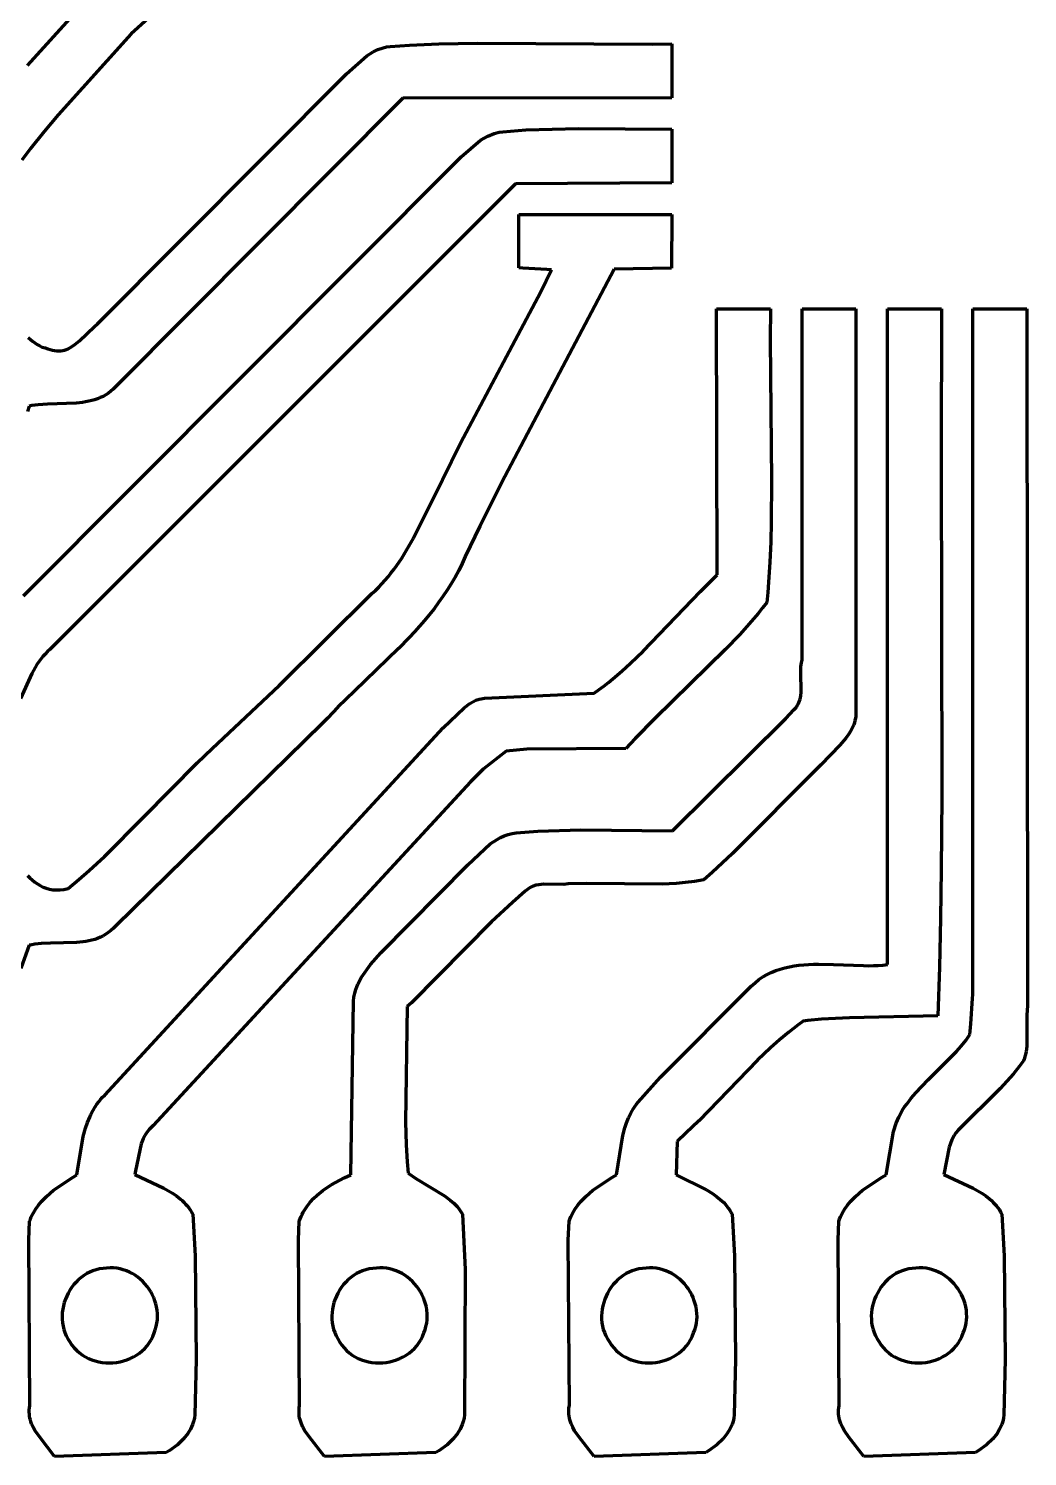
# Model space of a CAD drawing. Header units: millimetres. Extents: x 0.5 to 14.1, y 0 to 14.9.
# Drawn here: x 3.513 to 6.599, y 3.829 to 8.242 of the extents above; entities that cross this region are included whole.
import ezdxf

# ---------------------------------------------------------------- set-up
doc = ezdxf.new("R2010")
doc.units = ezdxf.units.MM
doc.layers.add('color#000000ff', color=7, linetype='CONTINUOUS', lineweight=100)

msp = doc.modelspace()

# ---------------------------------------------------------------- linework, layer by layer
at = {"layer": 'color#000000ff'}
for p, q in [((3.51, 8.1271), (3.8216, 8.4716)), ((3.8828, 8.2725), (3.8303, 8.2256)), ((3.8303, 8.2256), (3.6045, 7.975)), ((4.5584, 8.1579), (4.5775, 8.1696)), ((4.5775, 8.1696), (4.5926, 8.1768)), ((4.5926, 8.1768), (4.6084, 8.1823)), ((4.6084, 8.1823), (4.6194, 8.1849)), ((4.6194, 8.1849), (4.6307, 8.1866)), ((4.6307, 8.1866), (4.6905, 8.1903)), ((4.6905, 8.1903), (4.7804, 8.194)), ((4.7804, 8.194), (4.9002, 8.1964)), ((4.9002, 8.1964), (5.4401, 8.1936)), ((5.4401, 8.1936), (5.5, 8.1944)), ((5.5, 8.1944), (5.5, 8.0276)), ((4.4953, 8.102), (4.5584, 8.1579)), ((3.7265, 7.3289), (4.4953, 8.102)), ((4.6699, 8.0262), (3.782, 7.1342)), ((5.5, 8.0276), (4.6699, 8.0262)), ((3.6045, 7.975), (3.5613, 7.9233)), ((3.5613, 7.9233), (3.5195, 7.8705)), ((4.9096, 7.8967), (4.9324, 7.9096)), ((4.9324, 7.9096), (4.9519, 7.9174)), ((4.9519, 7.9174), (4.9673, 7.9213)), ((4.9673, 7.9213), (4.9779, 7.9229)), ((4.9779, 7.9229), (5.0498, 7.9282)), ((5.0498, 7.9282), (5.2117, 7.9325)), ((5.2117, 7.9325), (5.5, 7.9305)), ((5.5, 7.9305), (5.5, 7.7644)), ((3.5195, 7.8705), (3.4926, 7.8345)), ((4.8496, 7.845), (4.9096, 7.8967)), ((3.4979, 6.4889), (4.8496, 7.845)), ((5.017, 7.7621), (3.5793, 6.323)), ((5.5, 7.7644), (5.017, 7.7621)), ((5.0277, 7.667), (5.5, 7.6668)), ((5.028, 7.5018), (5.0277, 7.667)), ((5.5, 7.6668), (5.4999, 7.5011)), ((5.3225, 7.4982), (4.9849, 6.8576)), ((5.0398, 7.5011), (5.028, 7.5018)), ((5.114, 7.4967), (5.0398, 7.5011)), ((5.0954, 7.4281), (5.1291, 7.4958)), ((5.1291, 7.4958), (5.114, 7.4967)), ((5.4999, 7.5011), (5.3225, 7.4982)), ((4.8478, 6.9601), (5.0954, 7.4281)), ((5.6387, 7.375), (5.8055, 7.375)), ((5.6409, 6.553), (5.6387, 7.375)), ((5.8055, 7.375), (5.804, 7.2812)), ((5.9028, 7.375), (6.0694, 7.375)), ((5.903, 6.2912), (5.9028, 7.375)), ((6.0694, 7.375), (6.0691, 6.1241)), ((6.1667, 7.375), (6.3333, 7.375)), ((6.1667, 5.3487), (6.1667, 7.375)), ((6.3333, 7.375), (6.3321, 6.9231)), ((6.4306, 7.375), (6.5972, 7.375)), ((6.4307, 5.2634), (6.4306, 7.375)), ((6.5972, 7.375), (6.5991, 5.222)), ((3.7171, 7.3213), (3.7265, 7.3289)), ((3.5123, 7.2868), (3.5187, 7.2808)), ((3.6709, 7.2769), (3.7171, 7.3213)), ((3.5187, 7.2808), (3.5254, 7.2751)), ((3.5254, 7.2751), (3.5324, 7.27)), ((3.5324, 7.27), (3.5397, 7.2653)), ((3.5397, 7.2653), (3.5474, 7.2611)), ((3.5474, 7.2611), (3.5554, 7.2575)), ((3.5554, 7.2575), (3.5639, 7.2546)), ((3.5639, 7.2546), (3.5729, 7.2523)), ((3.5729, 7.2523), (3.58, 7.2497)), ((3.58, 7.2497), (3.5869, 7.2477)), ((3.5869, 7.2477), (3.5936, 7.2463)), ((3.5936, 7.2463), (3.6001, 7.2456)), ((3.6001, 7.2456), (3.6064, 7.2454)), ((3.6064, 7.2454), (3.6125, 7.2458)), ((3.6125, 7.2458), (3.6185, 7.2468)), ((3.6185, 7.2468), (3.6243, 7.2482)), ((3.6243, 7.2482), (3.6299, 7.25)), ((3.6299, 7.25), (3.6354, 7.2523)), ((3.6354, 7.2523), (3.6408, 7.2549)), ((3.6408, 7.2549), (3.6461, 7.2579)), ((3.6461, 7.2579), (3.6563, 7.2648)), ((3.6563, 7.2648), (3.6709, 7.2769)), ((5.804, 7.2812), (5.8084, 6.8426)), ((3.7433, 7.105), (3.7348, 7.101)), ((3.7516, 7.1096), (3.7433, 7.105)), ((3.7596, 7.1148), (3.7516, 7.1096)), ((3.7673, 7.1206), (3.7596, 7.1148)), ((3.7748, 7.127), (3.7673, 7.1206)), ((3.782, 7.1342), (3.7748, 7.127)), ((3.5145, 7.075), (3.5097, 7.0587)), ((3.5236, 7.0766), (3.5145, 7.075)), ((3.5329, 7.078), (3.5236, 7.0766)), ((3.5423, 7.0791), (3.5329, 7.078)), ((3.5713, 7.0811), (3.5423, 7.0791)), ((3.6605, 7.0843), (3.5713, 7.0811)), ((3.6799, 7.0865), (3.6605, 7.0843)), ((3.6894, 7.0879), (3.6799, 7.0865)), ((3.6988, 7.0897), (3.6894, 7.0879)), ((3.7081, 7.0919), (3.6988, 7.0897)), ((3.7172, 7.0945), (3.7081, 7.0919)), ((3.7261, 7.0975), (3.7172, 7.0945)), ((3.7348, 7.101), (3.7261, 7.0975)), ((4.7922, 6.847), (4.8478, 6.9601)), ((6.3321, 6.9231), (6.3346, 5.8685)), ((4.7022, 6.667), (4.7922, 6.847)), ((4.9849, 6.8576), (4.9073, 6.7037)), ((5.8084, 6.8426), (5.8076, 6.7174)), ((5.8076, 6.7174), (5.8059, 6.655)), ((4.6809, 6.6295), (4.7022, 6.667)), ((4.9073, 6.7037), (4.8624, 6.6104)), ((4.6658, 6.6052), (4.6809, 6.6295)), ((5.8059, 6.655), (5.8033, 6.5926)), ((4.6414, 6.5699), (4.6498, 6.5815)), ((4.6498, 6.5815), (4.6658, 6.6052)), ((4.8526, 6.5885), (4.842, 6.5672)), ((4.8624, 6.6104), (4.8526, 6.5885)), ((5.8033, 6.5926), (5.8015, 6.5615)), ((4.605, 6.5258), (4.6146, 6.5365)), ((4.6146, 6.5365), (4.6238, 6.5474)), ((4.6238, 6.5474), (4.6328, 6.5585)), ((4.6328, 6.5585), (4.6414, 6.5699)), ((4.8308, 6.5463), (4.8189, 6.526)), ((4.842, 6.5672), (4.8308, 6.5463)), ((5.589, 6.502), (5.6409, 6.553)), ((5.8015, 6.5615), (5.7994, 6.5304)), ((4.2878, 6.2116), (4.5741, 6.4954)), ((4.5741, 6.4954), (4.5848, 6.5053)), ((4.5848, 6.5053), (4.5951, 6.5154)), ((4.5951, 6.5154), (4.605, 6.5258)), ((4.8064, 6.5061), (4.7934, 6.4866)), ((4.8189, 6.526), (4.8064, 6.5061)), ((5.4124, 6.3178), (5.589, 6.502)), ((5.797, 6.4993), (5.7942, 6.4682)), ((5.7994, 6.5304), (5.797, 6.4993)), ((4.7657, 6.4487), (4.7511, 6.4303)), ((4.7798, 6.4675), (4.7657, 6.4487)), ((4.7934, 6.4866), (4.7798, 6.4675)), ((5.7808, 6.4512), (5.7671, 6.4344)), ((5.7942, 6.4682), (5.7808, 6.4512)), ((4.7362, 6.4123), (4.7208, 6.3945)), ((4.7511, 6.4303), (4.7362, 6.4123)), ((5.7391, 6.4015), (5.7102, 6.3693)), ((5.7671, 6.4344), (5.7391, 6.4015)), ((4.689, 6.3597), (4.6562, 6.3258)), ((4.7051, 6.377), (4.689, 6.3597)), ((4.7208, 6.3945), (4.7051, 6.377)), ((5.7102, 6.3693), (5.6656, 6.3222)), ((3.5713, 6.316), (3.5639, 6.3086)), ((3.5793, 6.323), (3.5713, 6.316)), ((4.6562, 6.3258), (4.5197, 6.1941)), ((5.3732, 6.28), (5.4124, 6.3178)), ((5.6656, 6.3222), (5.4484, 6.1099)), ((3.5332, 6.2669), (3.5232, 6.2484)), ((3.5386, 6.2758), (3.5332, 6.2669)), ((3.5444, 6.2844), (3.5386, 6.2758)), ((3.5505, 6.2928), (3.5444, 6.2844)), ((3.557, 6.3009), (3.5505, 6.2928)), ((3.5639, 6.3086), (3.557, 6.3009)), ((5.3462, 6.2556), (5.3732, 6.28)), ((5.8989, 6.2538), (5.8994, 6.2704)), ((5.8994, 6.2704), (5.9007, 6.281)), ((5.9007, 6.281), (5.903, 6.2912)), ((3.5232, 6.2484), (3.4878, 6.1717)), ((5.3045, 6.2206), (5.3186, 6.2321)), ((5.3186, 6.2321), (5.3462, 6.2556)), ((5.9, 6.1907), (5.8989, 6.2538)), ((4.0807, 6.0165), (4.2878, 6.2116)), ((4.5197, 6.1941), (4.469, 6.1445)), ((4.922, 6.1723), (5.2609, 6.1879)), ((5.2609, 6.1879), (5.2757, 6.1986)), ((5.2757, 6.1986), (5.2902, 6.2095)), ((5.2902, 6.2095), (5.3045, 6.2206)), ((5.8966, 6.1691), (5.8988, 6.1797)), ((5.8988, 6.1797), (5.9, 6.1907)), ((4.469, 6.1445), (4.4362, 6.1108)), ((4.7944, 6.0808), (4.8584, 6.1425)), ((4.8584, 6.1425), (4.876, 6.1556)), ((4.876, 6.1556), (4.8854, 6.1611)), ((4.8854, 6.1611), (4.8952, 6.1657)), ((4.8952, 6.1657), (4.9055, 6.1692)), ((4.9055, 6.1692), (4.9109, 6.1705)), ((4.9109, 6.1705), (4.9164, 6.1716)), ((4.9164, 6.1716), (4.922, 6.1723)), ((5.8529, 6.1093), (5.8777, 6.1362)), ((5.8777, 6.1362), (5.8817, 6.1404)), ((5.8817, 6.1404), (5.8852, 6.1448)), ((5.8852, 6.1448), (5.8882, 6.1493)), ((5.8882, 6.1493), (5.8909, 6.154)), ((5.8909, 6.154), (5.8931, 6.1589)), ((5.8931, 6.1589), (5.895, 6.1639)), ((5.895, 6.1639), (5.8966, 6.1691)), ((4.4202, 6.0937), (3.7813, 5.4681)), ((4.4362, 6.1108), (4.4202, 6.0937)), ((5.4484, 6.1099), (5.3877, 6.048)), ((5.5029, 5.7623), (5.8529, 6.1093)), ((6.0624, 6.0898), (6.0598, 6.0835)), ((6.0645, 6.0963), (6.0624, 6.0898)), ((6.0663, 6.103), (6.0645, 6.0963)), ((6.0677, 6.1098), (6.0663, 6.103)), ((6.0686, 6.1169), (6.0677, 6.1098)), ((6.0691, 6.1241), (6.0686, 6.1169)), ((3.7487, 4.9457), (4.7944, 6.0808)), ((5.3877, 6.048), (5.3582, 6.0163)), ((6.0383, 6.0482), (6.0196, 6.0268)), ((6.0465, 6.0595), (6.0383, 6.0482)), ((6.0538, 6.0712), (6.0465, 6.0595)), ((6.0569, 6.0773), (6.0538, 6.0712)), ((6.0598, 6.0835), (6.0569, 6.0773)), ((4.0339, 5.9725), (4.0807, 6.0165)), ((4.9887, 6.0088), (4.9174, 5.953)), ((5.0521, 6.0143), (4.9887, 6.0088)), ((5.3582, 6.0163), (5.0521, 6.0143)), ((6.0196, 6.0268), (5.9603, 5.966)), ((3.8685, 5.8044), (4.0339, 5.9725)), ((5.956, 5.9608), (5.6878, 5.6922)), ((5.9603, 5.966), (5.956, 5.9608)), ((4.8781, 5.9138), (3.8981, 4.8514)), ((4.9174, 5.953), (4.8781, 5.9138)), ((6.3346, 5.8685), (6.3327, 5.6425)), ((3.7474, 5.6832), (3.8685, 5.8044)), ((4.9605, 5.7358), (4.9714, 5.7417)), ((4.9714, 5.7417), (4.9828, 5.7468)), ((4.9828, 5.7468), (4.9946, 5.751)), ((4.9946, 5.751), (5.0068, 5.7541)), ((5.0068, 5.7541), (5.0131, 5.7552)), ((5.0131, 5.7552), (5.0196, 5.7561)), ((5.0196, 5.7561), (5.0861, 5.7614)), ((5.0861, 5.7614), (5.2193, 5.7656)), ((5.2193, 5.7656), (5.5029, 5.7623)), ((4.8703, 5.6575), (4.9397, 5.7218)), ((4.9397, 5.7218), (4.9605, 5.7358)), ((3.7003, 5.6396), (3.7474, 5.6832)), ((4.601, 5.385), (4.8703, 5.6575)), ((5.6878, 5.6922), (5.6248, 5.6335)), ((3.5094, 5.6246), (3.5169, 5.6172)), ((3.5169, 5.6172), (3.5246, 5.6103)), ((3.5246, 5.6103), (3.5325, 5.6039)), ((3.6351, 5.5841), (3.6681, 5.6115)), ((3.6681, 5.6115), (3.7003, 5.6396)), ((5.5705, 5.606), (5.5421, 5.6024)), ((5.5989, 5.6108), (5.5705, 5.606)), ((5.6248, 5.6335), (5.5989, 5.6108)), ((6.3327, 5.6425), (6.3304, 5.4919)), ((3.5325, 5.6039), (3.5407, 5.598)), ((3.5407, 5.598), (3.5493, 5.5929)), ((3.5493, 5.5929), (3.5583, 5.5885)), ((3.5583, 5.5885), (3.5677, 5.5849)), ((3.5677, 5.5849), (3.5775, 5.5821)), ((3.5775, 5.5821), (3.5878, 5.5803)), ((3.5878, 5.5803), (3.5987, 5.5796)), ((3.5987, 5.5796), (3.6102, 5.5799)), ((3.6102, 5.5799), (3.6223, 5.5814)), ((3.6223, 5.5814), (3.6351, 5.5841)), ((5.0478, 5.5756), (5.0078, 5.5411)), ((5.0514, 5.5791), (5.0478, 5.5756)), ((5.0552, 5.5823), (5.0514, 5.5791)), ((5.0592, 5.585), (5.0552, 5.5823)), ((5.0632, 5.5874), (5.0592, 5.585)), ((5.0674, 5.5895), (5.0632, 5.5874)), ((5.0717, 5.5913), (5.0674, 5.5895)), ((5.0806, 5.594), (5.0717, 5.5913)), ((5.0898, 5.5958), (5.0806, 5.594)), ((5.1041, 5.597), (5.0898, 5.5958)), ((5.1668, 5.5965), (5.1041, 5.597)), ((5.1802, 5.5982), (5.1668, 5.5965)), ((5.2379, 5.599), (5.1802, 5.5982)), ((5.4702, 5.5974), (5.2379, 5.599)), ((5.5134, 5.5998), (5.4702, 5.5974)), ((5.5421, 5.6024), (5.5134, 5.5998)), ((5.0078, 5.5411), (4.9436, 5.481)), ((4.9436, 5.481), (4.6958, 5.231)), ((6.3304, 5.4919), (6.3272, 5.3413)), ((3.7265, 5.43), (3.7176, 5.4269)), ((3.7351, 5.4336), (3.7265, 5.43)), ((3.7435, 5.4377), (3.7351, 5.4336)), ((3.7517, 5.4424), (3.7435, 5.4377)), ((3.7595, 5.4478), (3.7517, 5.4424)), ((3.7671, 5.4538), (3.7595, 5.4478)), ((3.7744, 5.4606), (3.7671, 5.4538)), ((3.7813, 5.4681), (3.7744, 5.4606)), ((3.5145, 5.4084), (3.4894, 5.3368)), ((3.5236, 5.4102), (3.5145, 5.4084)), ((3.5328, 5.4116), (3.5236, 5.4102)), ((3.5518, 5.4136), (3.5328, 5.4116)), ((3.5811, 5.415), (3.5518, 5.4136)), ((3.6609, 5.4171), (3.5811, 5.415)), ((3.6803, 5.419), (3.6609, 5.4171)), ((3.6899, 5.4204), (3.6803, 5.419)), ((3.6993, 5.4222), (3.6899, 5.4204)), ((3.7085, 5.4243), (3.6993, 5.4222)), ((3.7176, 5.4269), (3.7085, 5.4243)), ((4.5695, 5.3488), (4.601, 5.385)), ((4.5414, 5.3095), (4.5695, 5.3488)), ((5.8492, 5.339), (5.8635, 5.3423)), ((5.8635, 5.3423), (5.8781, 5.3449)), ((5.8781, 5.3449), (5.8929, 5.3469)), ((5.8929, 5.3469), (5.9079, 5.3483)), ((5.9079, 5.3483), (5.923, 5.3493)), ((5.923, 5.3493), (5.9383, 5.3499)), ((5.9383, 5.3499), (5.9537, 5.3501)), ((5.9537, 5.3501), (6.0002, 5.3491)), ((6.0002, 5.3491), (6.093, 5.3456)), ((6.093, 5.3456), (6.1081, 5.3455)), ((6.1081, 5.3455), (6.1231, 5.3457)), ((6.1231, 5.3457), (6.1378, 5.3463)), ((6.1378, 5.3463), (6.1524, 5.3473)), ((6.1524, 5.3473), (6.1667, 5.3487)), ((6.3272, 5.3413), (6.3228, 5.1908)), ((4.5304, 5.2882), (4.5414, 5.3095)), ((5.7575, 5.2928), (5.7695, 5.3024)), ((5.7695, 5.3024), (5.7819, 5.3108)), ((5.7819, 5.3108), (5.7947, 5.3182)), ((5.7947, 5.3182), (5.8078, 5.3247)), ((5.8078, 5.3247), (5.8213, 5.3303)), ((5.8213, 5.3303), (5.8351, 5.335)), ((5.8351, 5.335), (5.8492, 5.339)), ((4.5185, 5.2483), (4.5208, 5.2601)), ((4.5208, 5.2601), (4.524, 5.2716)), ((4.524, 5.2716), (4.5304, 5.2882)), ((5.4658, 5.001), (5.746, 5.2822)), ((5.746, 5.2822), (5.7575, 5.2928)), ((6.4293, 5.2439), (6.4302, 5.2562)), ((6.4302, 5.2562), (6.4307, 5.2634)), ((4.5088, 4.6989), (4.5173, 5.2361)), ((4.5173, 5.2361), (4.5185, 5.2483)), ((4.683, 5.2189), (4.6775, 4.8633)), ((4.6958, 5.231), (4.683, 5.2189)), ((6.4239, 5.1657), (6.4293, 5.2439)), ((6.5991, 5.222), (6.597, 5.1929)), ((5.906, 5.1739), (5.8909, 5.163)), ((5.9202, 5.1758), (5.906, 5.1739)), ((5.963, 5.1801), (5.9202, 5.1758)), ((6.0491, 5.1847), (5.963, 5.1801)), ((6.3228, 5.1908), (6.0491, 5.1847)), ((6.4223, 5.1436), (6.4239, 5.1657)), ((6.597, 5.1929), (6.5977, 5.0971)), ((5.8616, 5.1402), (5.8332, 5.1165)), ((5.8762, 5.1517), (5.8616, 5.1402)), ((5.8909, 5.163), (5.8762, 5.1517)), ((6.4085, 5.1144), (6.4152, 5.1233)), ((6.4152, 5.1233), (6.4216, 5.1325)), ((6.4216, 5.1325), (6.4223, 5.1436)), ((5.8054, 5.0919), (5.765, 5.0536)), ((5.8332, 5.1165), (5.8054, 5.0919)), ((6.2927, 4.9932), (6.3799, 5.0802)), ((6.3799, 5.0802), (6.3946, 5.097)), ((6.3946, 5.097), (6.4085, 5.1144)), ((6.5953, 5.0795), (6.5926, 5.0681)), ((6.5977, 5.0971), (6.5953, 5.0795)), ((5.765, 5.0536), (5.5835, 4.8665)), ((6.575, 5.0347), (6.556, 5.0108)), ((6.5868, 5.0513), (6.575, 5.0347)), ((6.589, 5.0568), (6.5868, 5.0513)), ((6.5926, 5.0681), (6.589, 5.0568)), ((5.3969, 4.9237), (5.4658, 5.001)), ((6.2541, 4.9528), (6.2927, 4.9932)), ((6.556, 5.0108), (6.5148, 4.9659)), ((3.742, 4.9389), (3.7487, 4.9457)), ((6.2397, 4.9357), (6.2541, 4.9528)), ((6.5148, 4.9659), (6.3848, 4.8367)), ((3.7099, 4.8941), (3.7143, 4.902)), ((3.7143, 4.902), (3.7191, 4.9097)), ((3.7191, 4.9097), (3.7243, 4.9173)), ((3.7243, 4.9173), (3.7298, 4.9247)), ((3.7298, 4.9247), (3.7357, 4.9319)), ((3.7357, 4.9319), (3.742, 4.9389)), ((5.3777, 4.8967), (5.382, 4.9037)), ((5.382, 4.9037), (5.3866, 4.9105)), ((5.3866, 4.9105), (5.3916, 4.9172)), ((5.3916, 4.9172), (5.3969, 4.9237)), ((6.2075, 4.8899), (6.2134, 4.8995)), ((6.2134, 4.8995), (6.2196, 4.9089)), ((6.2196, 4.9089), (6.226, 4.918)), ((6.226, 4.918), (6.2397, 4.9357)), ((3.6892, 4.8437), (3.695, 4.861)), ((3.695, 4.861), (3.7019, 4.8778)), ((3.7019, 4.8778), (3.7057, 4.886)), ((3.7057, 4.886), (3.7099, 4.8941)), ((4.6775, 4.8633), (4.6796, 4.7923)), ((5.3557, 4.8444), (5.3608, 4.8599)), ((5.3608, 4.8599), (5.3667, 4.8749)), ((5.3667, 4.8749), (5.3738, 4.8896)), ((5.3738, 4.8896), (5.3777, 4.8967)), ((5.5835, 4.8665), (5.5437, 4.8274)), ((6.1858, 4.8331), (6.1936, 4.859)), ((6.1936, 4.859), (6.2013, 4.8777)), ((6.2013, 4.8777), (6.2075, 4.8899)), ((3.6626, 4.6992), (3.682, 4.8172)), ((3.682, 4.8172), (3.6892, 4.8437)), ((3.8676, 4.8108), (3.8614, 4.7952)), ((3.8726, 4.8207), (3.8676, 4.8108)), ((3.8786, 4.8302), (3.8726, 4.8207)), ((3.8855, 4.8391), (3.8786, 4.8302)), ((3.8894, 4.8434), (3.8855, 4.8391)), ((3.8936, 4.8475), (3.8894, 4.8434)), ((3.8981, 4.8514), (3.8936, 4.8475)), ((5.3293, 4.6992), (5.3496, 4.8207)), ((5.3496, 4.8207), (5.3557, 4.8444)), ((5.5437, 4.8274), (5.5165, 4.8021)), ((6.1626, 4.6992), (6.1858, 4.8331)), ((6.3728, 4.8206), (6.366, 4.8075)), ((6.3783, 4.8289), (6.3728, 4.8206)), ((6.3848, 4.8367), (6.3783, 4.8289)), ((3.8614, 4.7952), (3.8435, 4.7115)), ((4.6796, 4.7923), (4.683, 4.7392)), ((5.5165, 4.8021), (5.514, 4.6995)), ((6.3578, 4.7843), (6.341, 4.7005)), ((6.366, 4.8075), (6.3578, 4.7843)), ((4.683, 4.7392), (4.6863, 4.7039)), ((3.59, 4.6514), (3.6504, 4.692)), ((3.6504, 4.692), (3.6626, 4.6992)), ((3.8435, 4.7115), (3.8411, 4.7005)), ((3.8411, 4.7005), (3.9312, 4.6583)), ((4.448, 4.6678), (4.4885, 4.6896)), ((4.4885, 4.6896), (4.5088, 4.6989)), ((4.6863, 4.7039), (4.7099, 4.6875)), ((4.7099, 4.6875), (4.7985, 4.6343)), ((5.2567, 4.6514), (5.3171, 4.692)), ((5.3171, 4.692), (5.3293, 4.6992)), ((5.514, 4.6995), (5.6074, 4.653)), ((6.09, 4.6514), (6.1504, 4.692)), ((6.1504, 4.692), (6.1626, 4.6992)), ((6.341, 4.7005), (6.4311, 4.6583)), ((3.568, 4.6323), (3.59, 4.6514)), ((3.9312, 4.6583), (3.9578, 4.6427)), ((3.9578, 4.6427), (3.9704, 4.6339)), ((3.9704, 4.6339), (3.9822, 4.6244)), ((4.3933, 4.6256), (4.4044, 4.6361)), ((4.4044, 4.6361), (4.4223, 4.6505)), ((4.4223, 4.6505), (4.448, 4.6678)), ((4.7985, 4.6343), (4.8159, 4.6212)), ((5.2346, 4.6324), (5.2567, 4.6514)), ((5.6074, 4.653), (5.6265, 4.6412)), ((5.6265, 4.6412), (5.6387, 4.6326)), ((6.068, 4.6324), (6.09, 4.6514)), ((6.4311, 4.6583), (6.4578, 4.6427)), ((6.4578, 4.6427), (6.4704, 4.6339)), ((6.4704, 4.6339), (6.4822, 4.6245)), ((3.528, 4.5819), (3.5354, 4.5941)), ((3.5354, 4.5941), (3.5437, 4.6057)), ((3.5437, 4.6057), (3.5529, 4.6168)), ((3.5529, 4.6168), (3.568, 4.6323)), ((3.9822, 4.6244), (3.9879, 4.6194)), ((3.9879, 4.6194), (3.9933, 4.6141)), ((3.9933, 4.6141), (3.9984, 4.6086)), ((3.9984, 4.6086), (4.0033, 4.6029)), ((4.0033, 4.6029), (4.008, 4.5969)), ((4.008, 4.5969), (4.0123, 4.5906)), ((4.0123, 4.5906), (4.0164, 4.584)), ((4.3615, 4.5837), (4.3652, 4.5902)), ((4.3652, 4.5902), (4.3693, 4.5965)), ((4.3693, 4.5965), (4.3736, 4.6027)), ((4.3736, 4.6027), (4.383, 4.6145)), ((4.383, 4.6145), (4.3933, 4.6256)), ((4.8159, 4.6212), (4.8267, 4.6116)), ((4.8267, 4.6116), (4.8368, 4.6012)), ((4.8368, 4.6012), (4.8415, 4.5957)), ((4.8415, 4.5957), (4.8459, 4.5899)), ((4.8459, 4.5899), (4.8501, 4.5839)), ((5.1947, 4.5819), (5.2021, 4.5941)), ((5.2021, 4.5941), (5.2104, 4.6057)), ((5.2104, 4.6057), (5.2196, 4.6168)), ((5.2196, 4.6168), (5.2346, 4.6324)), ((5.6387, 4.6326), (5.6501, 4.6233)), ((5.6501, 4.6233), (5.6608, 4.6132)), ((5.6608, 4.6132), (5.6658, 4.6078)), ((5.6658, 4.6078), (5.6705, 4.6022)), ((5.6705, 4.6022), (5.675, 4.5963)), ((5.675, 4.5963), (5.6792, 4.5902)), ((5.6792, 4.5902), (5.6831, 4.5838)), ((6.028, 4.5819), (6.0354, 4.5941)), ((6.0354, 4.5941), (6.0437, 4.6057)), ((6.0437, 4.6057), (6.0529, 4.6168)), ((6.0529, 4.6168), (6.068, 4.6324)), ((6.4822, 4.6245), (6.4878, 4.6194)), ((6.4878, 4.6194), (6.4932, 4.6141)), ((6.4932, 4.6141), (6.4984, 4.6086)), ((6.4984, 4.6086), (6.5033, 4.6029)), ((6.5033, 4.6029), (6.508, 4.5969)), ((6.508, 4.5969), (6.5123, 4.5906)), ((6.5123, 4.5906), (6.5163, 4.584)), ((3.5139, 4.4968), (3.5163, 4.5556)), ((3.5163, 4.5556), (3.5188, 4.5624)), ((3.5188, 4.5624), (3.5216, 4.5691)), ((3.5216, 4.5691), (3.528, 4.5819)), ((4.0164, 4.584), (4.0201, 4.5772)), ((4.0201, 4.5772), (4.0276, 4.4492)), ((4.3472, 4.4968), (4.3496, 4.5556)), ((4.3496, 4.5556), (4.3521, 4.5629)), ((4.3521, 4.5629), (4.3549, 4.57)), ((4.3549, 4.57), (4.358, 4.5769)), ((4.358, 4.5769), (4.3615, 4.5837)), ((4.8501, 4.5839), (4.854, 4.5776)), ((4.854, 4.5776), (4.8624, 4.4068)), ((5.1806, 4.4968), (5.1829, 4.5556)), ((5.1829, 4.5556), (5.1854, 4.5624)), ((5.1854, 4.5624), (5.1882, 4.5691)), ((5.1882, 4.5691), (5.1947, 4.5819)), ((5.6831, 4.5838), (5.6867, 4.5772)), ((5.6867, 4.5772), (5.6943, 4.4492)), ((6.0139, 4.4968), (6.0163, 4.5556)), ((6.0163, 4.5556), (6.0188, 4.5624)), ((6.0188, 4.5624), (6.0216, 4.5691)), ((6.0216, 4.5691), (6.028, 4.5819)), ((6.5163, 4.584), (6.5201, 4.5772)), ((6.5201, 4.5772), (6.5276, 4.4492)), ((3.5172, 3.9861), (3.5139, 4.4968)), ((4.3505, 3.9861), (4.3472, 4.4968)), ((5.1838, 3.9861), (5.1806, 4.4968)), ((6.0172, 3.9861), (6.0139, 4.4968)), ((4.0276, 4.4492), (4.0304, 4.1285)), ((5.6943, 4.4492), (5.697, 4.1285)), ((6.5276, 4.4492), (6.5304, 4.1285)), ((3.6673, 4.3753), (3.6599, 4.3679)), ((3.6753, 4.382), (3.6673, 4.3753)), ((3.6837, 4.3882), (3.6753, 4.382)), ((3.6926, 4.3938), (3.6837, 4.3882)), ((3.7019, 4.3986), (3.6926, 4.3938)), ((3.7117, 4.4027), (3.7019, 4.3986)), ((3.7218, 4.406), (3.7117, 4.4027)), ((3.7323, 4.4085), (3.7218, 4.406)), ((3.7432, 4.41), (3.7323, 4.4085)), ((3.7543, 4.4107), (3.7432, 4.41)), ((3.765, 4.4114), (3.7543, 4.4107)), ((3.7755, 4.4113), (3.765, 4.4114)), ((3.7858, 4.4103), (3.7755, 4.4113)), ((3.7959, 4.4085), (3.7858, 4.4103)), ((3.8057, 4.4059), (3.7959, 4.4085)), ((3.8153, 4.4026), (3.8057, 4.4059)), ((3.8246, 4.3986), (3.8153, 4.4026)), ((3.8335, 4.394), (3.8246, 4.3986)), ((3.8421, 4.3888), (3.8335, 4.394)), ((3.8504, 4.3829), (3.8421, 4.3888)), ((3.8582, 4.3765), (3.8504, 4.3829)), ((3.8656, 4.3696), (3.8582, 4.3765)), ((3.8725, 4.3623), (3.8656, 4.3696)), ((4.5006, 4.3753), (4.4932, 4.3679)), ((4.5086, 4.382), (4.5006, 4.3753)), ((4.517, 4.3882), (4.5086, 4.382)), ((4.5259, 4.3938), (4.517, 4.3882)), ((4.5353, 4.3986), (4.5259, 4.3938)), ((4.545, 4.4027), (4.5353, 4.3986)), ((4.5551, 4.406), (4.545, 4.4027)), ((4.5656, 4.4085), (4.5551, 4.406)), ((4.5765, 4.41), (4.5656, 4.4085)), ((4.5877, 4.4107), (4.5765, 4.41)), ((4.5983, 4.4114), (4.5877, 4.4107)), ((4.6088, 4.4113), (4.5983, 4.4114)), ((4.6191, 4.4103), (4.6088, 4.4113)), ((4.6292, 4.4085), (4.6191, 4.4103)), ((4.6391, 4.4059), (4.6292, 4.4085)), ((4.6486, 4.4026), (4.6391, 4.4059)), ((4.6579, 4.3986), (4.6486, 4.4026)), ((4.6669, 4.394), (4.6579, 4.3986)), ((4.6755, 4.3888), (4.6669, 4.394)), ((4.6837, 4.3829), (4.6755, 4.3888)), ((4.6915, 4.3765), (4.6837, 4.3829)), ((4.6989, 4.3696), (4.6915, 4.3765)), ((4.7059, 4.3623), (4.6989, 4.3696)), ((4.8624, 4.4068), (4.86, 3.9574)), ((5.334, 4.3753), (5.3265, 4.3679)), ((5.3419, 4.382), (5.334, 4.3753)), ((5.3504, 4.3882), (5.3419, 4.382)), ((5.3593, 4.3938), (5.3504, 4.3882)), ((5.3686, 4.3986), (5.3593, 4.3938)), ((5.3783, 4.4027), (5.3686, 4.3986)), ((5.3885, 4.406), (5.3783, 4.4027)), ((5.399, 4.4085), (5.3885, 4.406)), ((5.4098, 4.41), (5.399, 4.4085)), ((5.421, 4.4107), (5.4098, 4.41)), ((5.4317, 4.4114), (5.421, 4.4107)), ((5.4422, 4.4113), (5.4317, 4.4114)), ((5.4525, 4.4103), (5.4422, 4.4113)), ((5.4626, 4.4085), (5.4525, 4.4103)), ((5.4724, 4.4059), (5.4626, 4.4085)), ((5.482, 4.4026), (5.4724, 4.4059)), ((5.4912, 4.3986), (5.482, 4.4026)), ((5.5002, 4.394), (5.4912, 4.3986)), ((5.5088, 4.3888), (5.5002, 4.394)), ((5.517, 4.3829), (5.5088, 4.3888)), ((5.5249, 4.3765), (5.517, 4.3829)), ((5.5323, 4.3696), (5.5249, 4.3765)), ((5.5392, 4.3623), (5.5323, 4.3696)), ((6.1673, 4.3753), (6.1599, 4.3679)), ((6.1753, 4.382), (6.1673, 4.3753)), ((6.1837, 4.3882), (6.1753, 4.382)), ((6.1926, 4.3938), (6.1837, 4.3882)), ((6.2019, 4.3986), (6.1926, 4.3938)), ((6.2117, 4.4027), (6.2019, 4.3986)), ((6.2218, 4.406), (6.2117, 4.4027)), ((6.2323, 4.4085), (6.2218, 4.406)), ((6.2432, 4.41), (6.2323, 4.4085)), ((6.2543, 4.4107), (6.2432, 4.41)), ((6.265, 4.4114), (6.2543, 4.4107)), ((6.2755, 4.4113), (6.265, 4.4114)), ((6.2858, 4.4103), (6.2755, 4.4113)), ((6.2959, 4.4085), (6.2858, 4.4103)), ((6.3057, 4.4059), (6.2959, 4.4085)), ((6.3153, 4.4026), (6.3057, 4.4059)), ((6.3246, 4.3986), (6.3153, 4.4026)), ((6.3335, 4.394), (6.3246, 4.3986)), ((6.3421, 4.3888), (6.3335, 4.394)), ((6.3504, 4.3829), (6.3421, 4.3888)), ((6.3582, 4.3765), (6.3504, 4.3829)), ((6.3656, 4.3696), (6.3582, 4.3765)), ((6.3725, 4.3623), (6.3656, 4.3696)), ((3.6354, 4.3338), (3.6308, 4.3243)), ((3.6407, 4.3429), (3.6354, 4.3338)), ((3.6465, 4.3517), (3.6407, 4.3429)), ((3.6529, 4.36), (3.6465, 4.3517)), ((3.6599, 4.3679), (3.6529, 4.36)), ((3.879, 4.3545), (3.8725, 4.3623)), ((3.885, 4.3463), (3.879, 4.3545)), ((3.8904, 4.3377), (3.885, 4.3463)), ((3.8953, 4.3288), (3.8904, 4.3377)), ((3.8996, 4.3197), (3.8953, 4.3288)), ((4.4687, 4.3338), (4.4641, 4.3243)), ((4.474, 4.3429), (4.4687, 4.3338)), ((4.4798, 4.3517), (4.474, 4.3429)), ((4.4862, 4.36), (4.4798, 4.3517)), ((4.4932, 4.3679), (4.4862, 4.36)), ((4.7123, 4.3545), (4.7059, 4.3623)), ((4.7183, 4.3463), (4.7123, 4.3545)), ((4.7237, 4.3377), (4.7183, 4.3463)), ((4.7286, 4.3288), (4.7237, 4.3377)), ((4.7329, 4.3197), (4.7286, 4.3288)), ((5.3021, 4.3338), (5.2974, 4.3243)), ((5.3073, 4.3429), (5.3021, 4.3338)), ((5.3132, 4.3517), (5.3073, 4.3429)), ((5.3196, 4.36), (5.3132, 4.3517)), ((5.3265, 4.3679), (5.3196, 4.36)), ((5.5457, 4.3545), (5.5392, 4.3623)), ((5.5516, 4.3463), (5.5457, 4.3545)), ((5.5571, 4.3377), (5.5516, 4.3463)), ((5.5619, 4.3288), (5.5571, 4.3377)), ((5.5662, 4.3197), (5.5619, 4.3288)), ((6.1354, 4.3338), (6.1308, 4.3243)), ((6.1407, 4.3429), (6.1354, 4.3338)), ((6.1465, 4.3517), (6.1407, 4.3429)), ((6.1529, 4.36), (6.1465, 4.3517)), ((6.1599, 4.3679), (6.1529, 4.36)), ((6.379, 4.3545), (6.3725, 4.3623)), ((6.385, 4.3463), (6.379, 4.3545)), ((6.3904, 4.3377), (6.385, 4.3463)), ((6.3953, 4.3288), (6.3904, 4.3377)), ((6.3996, 4.3197), (6.3953, 4.3288)), ((3.6186, 4.2841), (3.6173, 4.2736)), ((3.6206, 4.2944), (3.6186, 4.2841)), ((3.6234, 4.3046), (3.6206, 4.2944)), ((3.6267, 4.3146), (3.6234, 4.3046)), ((3.6308, 4.3243), (3.6267, 4.3146)), ((3.9032, 4.3102), (3.8996, 4.3197)), ((3.9063, 4.3006), (3.9032, 4.3102)), ((3.9087, 4.2908), (3.9063, 4.3006)), ((3.9104, 4.2808), (3.9087, 4.2908)), ((3.9113, 4.2708), (3.9104, 4.2808)), ((4.4519, 4.2841), (4.4506, 4.2736)), ((4.454, 4.2944), (4.4519, 4.2841)), ((4.4567, 4.3046), (4.454, 4.2944)), ((4.4601, 4.3146), (4.4567, 4.3046)), ((4.4641, 4.3243), (4.4601, 4.3146)), ((4.7366, 4.3102), (4.7329, 4.3197)), ((4.7396, 4.3006), (4.7366, 4.3102)), ((4.742, 4.2908), (4.7396, 4.3006)), ((4.7437, 4.2808), (4.742, 4.2908)), ((4.7447, 4.2708), (4.7437, 4.2808)), ((5.2853, 4.2841), (5.284, 4.2736)), ((5.2873, 4.2944), (5.2853, 4.2841)), ((5.29, 4.3046), (5.2873, 4.2944)), ((5.2934, 4.3146), (5.29, 4.3046)), ((5.2974, 4.3243), (5.2934, 4.3146)), ((5.5699, 4.3102), (5.5662, 4.3197)), ((5.573, 4.3006), (5.5699, 4.3102)), ((5.5753, 4.2908), (5.573, 4.3006)), ((5.577, 4.2808), (5.5753, 4.2908)), ((5.578, 4.2708), (5.577, 4.2808)), ((6.1186, 4.2841), (6.1173, 4.2736)), ((6.1206, 4.2944), (6.1186, 4.2841)), ((6.1234, 4.3046), (6.1206, 4.2944)), ((6.1267, 4.3146), (6.1234, 4.3046)), ((6.1308, 4.3243), (6.1267, 4.3146)), ((6.4032, 4.3102), (6.3996, 4.3197)), ((6.4063, 4.3006), (6.4032, 4.3102)), ((6.4087, 4.2908), (6.4063, 4.3006)), ((6.4104, 4.2808), (6.4087, 4.2908)), ((6.4113, 4.2708), (6.4104, 4.2808)), ((3.6173, 4.2736), (3.6167, 4.2631)), ((3.6167, 4.2631), (3.6169, 4.2526)), ((3.6169, 4.2526), (3.6178, 4.2422)), ((3.6178, 4.2422), (3.6196, 4.2318)), ((3.9076, 4.2302), (3.9097, 4.2403)), ((3.9097, 4.2403), (3.9111, 4.2505)), ((3.9111, 4.2505), (3.9116, 4.2606)), ((3.9116, 4.2606), (3.9113, 4.2708)), ((4.4506, 4.2736), (4.45, 4.2631)), ((4.45, 4.2631), (4.4502, 4.2526)), ((4.4502, 4.2526), (4.4512, 4.2422)), ((4.4512, 4.2422), (4.4529, 4.2318)), ((4.7409, 4.2302), (4.7431, 4.2403)), ((4.7431, 4.2403), (4.7444, 4.2505)), ((4.7444, 4.2505), (4.7449, 4.2606)), ((4.7449, 4.2606), (4.7447, 4.2708)), ((5.284, 4.2736), (5.2834, 4.2631)), ((5.2834, 4.2631), (5.2835, 4.2526)), ((5.2835, 4.2526), (5.2845, 4.2422)), ((5.2845, 4.2422), (5.2862, 4.2318)), ((5.5743, 4.2302), (5.5764, 4.2403)), ((5.5764, 4.2403), (5.5777, 4.2505)), ((5.5777, 4.2505), (5.5783, 4.2606)), ((5.5783, 4.2606), (5.578, 4.2708)), ((6.1173, 4.2736), (6.1167, 4.2631)), ((6.1167, 4.2631), (6.1169, 4.2526)), ((6.1169, 4.2526), (6.1178, 4.2422)), ((6.1178, 4.2422), (6.1195, 4.2318)), ((6.4076, 4.2302), (6.4097, 4.2403)), ((6.4097, 4.2403), (6.4111, 4.2505)), ((6.4111, 4.2505), (6.4116, 4.2606)), ((6.4116, 4.2606), (6.4113, 4.2708)), ((3.6196, 4.2318), (3.6221, 4.2215)), ((3.6221, 4.2215), (3.6255, 4.2114)), ((3.6255, 4.2114), (3.6297, 4.2015)), ((3.6297, 4.2015), (3.6348, 4.1919)), ((3.8917, 4.189), (3.8967, 4.1993)), ((3.8967, 4.1993), (3.9008, 4.2103)), ((3.9008, 4.2103), (3.9046, 4.2202)), ((3.9046, 4.2202), (3.9076, 4.2302)), ((4.4529, 4.2318), (4.4554, 4.2215)), ((4.4554, 4.2215), (4.4588, 4.2114)), ((4.4588, 4.2114), (4.4631, 4.2015)), ((4.4631, 4.2015), (4.4682, 4.1919)), ((4.725, 4.189), (4.73, 4.1993)), ((4.73, 4.1993), (4.7341, 4.2103)), ((4.7341, 4.2103), (4.738, 4.2202)), ((4.738, 4.2202), (4.7409, 4.2302)), ((5.2862, 4.2318), (5.2888, 4.2215)), ((5.2888, 4.2215), (5.2921, 4.2114)), ((5.2921, 4.2114), (5.2964, 4.2015)), ((5.2964, 4.2015), (5.3015, 4.1919)), ((5.5583, 4.189), (5.5633, 4.1993)), ((5.5633, 4.1993), (5.5674, 4.2103)), ((5.5674, 4.2103), (5.5713, 4.2202)), ((5.5713, 4.2202), (5.5743, 4.2302)), ((6.1195, 4.2318), (6.1221, 4.2215)), ((6.1221, 4.2215), (6.1255, 4.2114)), ((6.1255, 4.2114), (6.1297, 4.2015)), ((6.1297, 4.2015), (6.1348, 4.1919)), ((6.3917, 4.189), (6.3967, 4.1993)), ((6.3967, 4.1993), (6.4008, 4.2103)), ((6.4008, 4.2103), (6.4046, 4.2202)), ((6.4046, 4.2202), (6.4076, 4.2302)), ((3.6348, 4.1919), (3.6409, 4.1826)), ((3.6409, 4.1826), (3.6472, 4.1729)), ((3.6472, 4.1729), (3.6543, 4.164)), ((3.6543, 4.164), (3.6621, 4.1559)), ((3.6621, 4.1559), (3.6704, 4.1486)), ((3.6704, 4.1486), (3.6793, 4.1421)), ((3.8556, 4.1478), (3.8641, 4.1547)), ((3.8641, 4.1547), (3.872, 4.1623)), ((3.872, 4.1623), (3.8793, 4.1705)), ((3.8793, 4.1705), (3.8858, 4.1794)), ((3.8858, 4.1794), (3.8917, 4.189)), ((4.4682, 4.1919), (4.4742, 4.1826)), ((4.4742, 4.1826), (4.4806, 4.1729)), ((4.4806, 4.1729), (4.4877, 4.164)), ((4.4877, 4.164), (4.4954, 4.1559)), ((4.4954, 4.1559), (4.5038, 4.1486)), ((4.5038, 4.1486), (4.5127, 4.1421)), ((4.6889, 4.1478), (4.6974, 4.1547)), ((4.6974, 4.1547), (4.7053, 4.1623)), ((4.7053, 4.1623), (4.7126, 4.1705)), ((4.7126, 4.1705), (4.7192, 4.1794)), ((4.7192, 4.1794), (4.725, 4.189)), ((5.3015, 4.1919), (5.3075, 4.1826)), ((5.3075, 4.1826), (5.3139, 4.1729)), ((5.3139, 4.1729), (5.321, 4.164)), ((5.321, 4.164), (5.3288, 4.1559)), ((5.3288, 4.1559), (5.3371, 4.1486)), ((5.3371, 4.1486), (5.346, 4.1421)), ((5.5223, 4.1478), (5.5308, 4.1547)), ((5.5308, 4.1547), (5.5387, 4.1623)), ((5.5387, 4.1623), (5.5459, 4.1705)), ((5.5459, 4.1705), (5.5525, 4.1794)), ((5.5525, 4.1794), (5.5583, 4.189)), ((6.1348, 4.1919), (6.1409, 4.1826)), ((6.1409, 4.1826), (6.1472, 4.1729)), ((6.1472, 4.1729), (6.1543, 4.164)), ((6.1543, 4.164), (6.1621, 4.1559)), ((6.1621, 4.1559), (6.1704, 4.1486)), ((6.1704, 4.1486), (6.1793, 4.1421)), ((6.3556, 4.1478), (6.3641, 4.1547)), ((6.3641, 4.1547), (6.372, 4.1623)), ((6.372, 4.1623), (6.3793, 4.1705)), ((6.3793, 4.1705), (6.3858, 4.1794)), ((6.3858, 4.1794), (6.3917, 4.189)), ((3.6793, 4.1421), (3.6887, 4.1363)), ((3.6887, 4.1363), (3.6985, 4.1314)), ((3.6985, 4.1314), (3.7086, 4.1272)), ((3.7086, 4.1272), (3.7191, 4.1239)), ((3.7191, 4.1239), (3.7298, 4.1212)), ((3.7298, 4.1212), (3.7406, 4.1194)), ((3.7406, 4.1194), (3.7517, 4.1183)), ((3.7517, 4.1183), (3.7627, 4.118)), ((3.7627, 4.118), (3.7738, 4.1184)), ((3.7738, 4.1184), (3.7848, 4.1195)), ((3.7848, 4.1195), (3.7957, 4.1214)), ((3.7957, 4.1214), (3.8065, 4.124)), ((3.8065, 4.124), (3.817, 4.1273)), ((3.817, 4.1273), (3.8272, 4.1314)), ((3.8272, 4.1314), (3.8371, 4.1362)), ((3.8371, 4.1362), (3.8466, 4.1416)), ((3.8466, 4.1416), (3.8556, 4.1478)), ((4.0304, 4.1285), (4.0267, 3.9574)), ((4.5127, 4.1421), (4.522, 4.1363)), ((4.522, 4.1363), (4.5318, 4.1314)), ((4.5318, 4.1314), (4.542, 4.1272)), ((4.542, 4.1272), (4.5524, 4.1239)), ((4.5524, 4.1239), (4.5631, 4.1212)), ((4.5631, 4.1212), (4.574, 4.1194)), ((4.574, 4.1194), (4.585, 4.1183)), ((4.585, 4.1183), (4.596, 4.118)), ((4.596, 4.118), (4.6071, 4.1184)), ((4.6071, 4.1184), (4.6181, 4.1195)), ((4.6181, 4.1195), (4.6291, 4.1214)), ((4.6291, 4.1214), (4.6398, 4.124)), ((4.6398, 4.124), (4.6503, 4.1273)), ((4.6503, 4.1273), (4.6606, 4.1314)), ((4.6606, 4.1314), (4.6704, 4.1362)), ((4.6704, 4.1362), (4.6799, 4.1416)), ((4.6799, 4.1416), (4.6889, 4.1478)), ((5.346, 4.1421), (5.3554, 4.1363)), ((5.3554, 4.1363), (5.3652, 4.1314)), ((5.3652, 4.1314), (5.3753, 4.1272)), ((5.3753, 4.1272), (5.3857, 4.1239)), ((5.3857, 4.1239), (5.3964, 4.1212)), ((5.3964, 4.1212), (5.4073, 4.1194)), ((5.4073, 4.1194), (5.4183, 4.1183)), ((5.4183, 4.1183), (5.4294, 4.118)), ((5.4294, 4.118), (5.4405, 4.1184)), ((5.4405, 4.1184), (5.4515, 4.1195)), ((5.4515, 4.1195), (5.4624, 4.1214)), ((5.4624, 4.1214), (5.4731, 4.124)), ((5.4731, 4.124), (5.4837, 4.1273)), ((5.4837, 4.1273), (5.4939, 4.1314)), ((5.4939, 4.1314), (5.5038, 4.1362)), ((5.5038, 4.1362), (5.5132, 4.1416)), ((5.5132, 4.1416), (5.5223, 4.1478)), ((5.697, 4.1285), (5.6934, 3.9574)), ((6.1793, 4.1421), (6.1887, 4.1363)), ((6.1887, 4.1363), (6.1985, 4.1314)), ((6.1985, 4.1314), (6.2086, 4.1272)), ((6.2086, 4.1272), (6.2191, 4.1239)), ((6.2191, 4.1239), (6.2298, 4.1212)), ((6.2298, 4.1212), (6.2406, 4.1194)), ((6.2406, 4.1194), (6.2516, 4.1183)), ((6.2516, 4.1183), (6.2627, 4.118)), ((6.2627, 4.118), (6.2738, 4.1184)), ((6.2738, 4.1184), (6.2848, 4.1195)), ((6.2848, 4.1195), (6.2957, 4.1214)), ((6.2957, 4.1214), (6.3065, 4.124)), ((6.3065, 4.124), (6.317, 4.1273)), ((6.317, 4.1273), (6.3272, 4.1314)), ((6.3272, 4.1314), (6.3371, 4.1362)), ((6.3371, 4.1362), (6.3466, 4.1416)), ((6.3466, 4.1416), (6.3556, 4.1478)), ((6.5304, 4.1285), (6.5267, 3.9574)), ((3.5153, 3.966), (3.5154, 3.9726)), ((3.5154, 3.9726), (3.5161, 3.9792)), ((3.5161, 3.9792), (3.5172, 3.9861)), ((4.3486, 3.966), (4.3488, 3.9726)), ((4.3488, 3.9726), (4.3494, 3.9792)), ((4.3494, 3.9792), (4.3505, 3.9861)), ((5.1819, 3.966), (5.1821, 3.9726)), ((5.1821, 3.9726), (5.1827, 3.9792)), ((5.1827, 3.9792), (5.1838, 3.9861)), ((6.0153, 3.966), (6.0154, 3.9726)), ((6.0154, 3.9726), (6.0161, 3.9792)), ((6.0161, 3.9792), (6.0172, 3.9861)), ((3.5155, 3.9597), (3.5153, 3.966)), ((3.5162, 3.9535), (3.5155, 3.9597)), ((3.5173, 3.9474), (3.5162, 3.9535)), ((3.5187, 3.9415), (3.5173, 3.9474)), ((3.5205, 3.9357), (3.5187, 3.9415)), ((3.5225, 3.93), (3.5205, 3.9357)), ((3.5275, 3.919), (3.5225, 3.93)), ((4.023, 3.937), (4.0197, 3.9272)), ((4.0254, 3.9471), (4.023, 3.937)), ((4.0267, 3.9574), (4.0254, 3.9471)), ((4.3489, 3.9597), (4.3486, 3.966)), ((4.3496, 3.9535), (4.3489, 3.9597)), ((4.3506, 3.9474), (4.3496, 3.9535)), ((4.352, 3.9415), (4.3506, 3.9474)), ((4.3538, 3.9357), (4.352, 3.9415)), ((4.3559, 3.93), (4.3538, 3.9357)), ((4.3608, 3.919), (4.3559, 3.93)), ((4.8563, 3.937), (4.8531, 3.9272)), ((4.8587, 3.9471), (4.8563, 3.937)), ((4.86, 3.9574), (4.8587, 3.9471)), ((5.1822, 3.9597), (5.1819, 3.966)), ((5.1829, 3.9535), (5.1822, 3.9597)), ((5.1839, 3.9474), (5.1829, 3.9535)), ((5.1854, 3.9415), (5.1839, 3.9474)), ((5.1871, 3.9357), (5.1854, 3.9415)), ((5.1892, 3.93), (5.1871, 3.9357)), ((5.1942, 3.919), (5.1892, 3.93)), ((5.6897, 3.937), (5.6864, 3.9272)), ((5.692, 3.9471), (5.6897, 3.937)), ((5.6934, 3.9574), (5.692, 3.9471)), ((6.0155, 3.9597), (6.0153, 3.966)), ((6.0162, 3.9535), (6.0155, 3.9597)), ((6.0173, 3.9474), (6.0162, 3.9535)), ((6.0187, 3.9415), (6.0173, 3.9474)), ((6.0204, 3.9357), (6.0187, 3.9415)), ((6.0225, 3.93), (6.0204, 3.9357)), ((6.0275, 3.919), (6.0225, 3.93)), ((6.523, 3.937), (6.5197, 3.9272)), ((6.5253, 3.9471), (6.523, 3.937)), ((6.5267, 3.9574), (6.5253, 3.9471)), ((3.5335, 3.9083), (3.5275, 3.919)), ((3.5476, 3.8879), (3.5335, 3.9083)), ((3.5937, 3.8288), (3.5476, 3.8879)), ((4.0051, 3.8996), (3.992, 3.8829)), ((4.0132, 3.913), (4.0051, 3.8996)), ((4.0197, 3.9272), (4.0132, 3.913)), ((4.3668, 3.9083), (4.3608, 3.919)), ((4.3809, 3.8879), (4.3668, 3.9083)), ((4.427, 3.8288), (4.3809, 3.8879)), ((4.8384, 3.8996), (4.8253, 3.8829)), ((4.8466, 3.913), (4.8384, 3.8996)), ((4.8531, 3.9272), (4.8466, 3.913)), ((5.2001, 3.9083), (5.1942, 3.919)), ((5.2142, 3.8879), (5.2001, 3.9083)), ((5.2604, 3.8288), (5.2142, 3.8879)), ((5.6717, 3.8996), (5.6586, 3.8829)), ((5.6799, 3.913), (5.6717, 3.8996)), ((5.6864, 3.9272), (5.6799, 3.913)), ((6.0335, 3.9083), (6.0275, 3.919)), ((6.0476, 3.8879), (6.0335, 3.9083)), ((6.0937, 3.8288), (6.0476, 3.8879)), ((6.5051, 3.8996), (6.492, 3.8829)), ((6.5132, 3.913), (6.5051, 3.8996)), ((6.5197, 3.9272), (6.5132, 3.913)), ((3.9385, 3.8406), (3.5937, 3.8288)), ((3.9473, 3.8458), (3.9385, 3.8406)), ((3.9729, 3.8643), (3.9473, 3.8458)), ((3.992, 3.8829), (3.9729, 3.8643)), ((4.7718, 3.8406), (4.427, 3.8288)), ((4.7807, 3.8458), (4.7718, 3.8406)), ((4.8062, 3.8643), (4.7807, 3.8458)), ((4.8253, 3.8829), (4.8062, 3.8643)), ((5.6052, 3.8406), (5.2604, 3.8288)), ((5.614, 3.8458), (5.6052, 3.8406)), ((5.6395, 3.8643), (5.614, 3.8458)), ((5.6586, 3.8829), (5.6395, 3.8643)), ((6.4385, 3.8406), (6.0937, 3.8288)), ((6.4473, 3.8458), (6.4385, 3.8406)), ((6.4728, 3.8643), (6.4473, 3.8458)), ((6.492, 3.8829), (6.4728, 3.8643))]:
    msp.add_line(p, q, dxfattribs=at)

doc.saveas('drawing.dxf')
